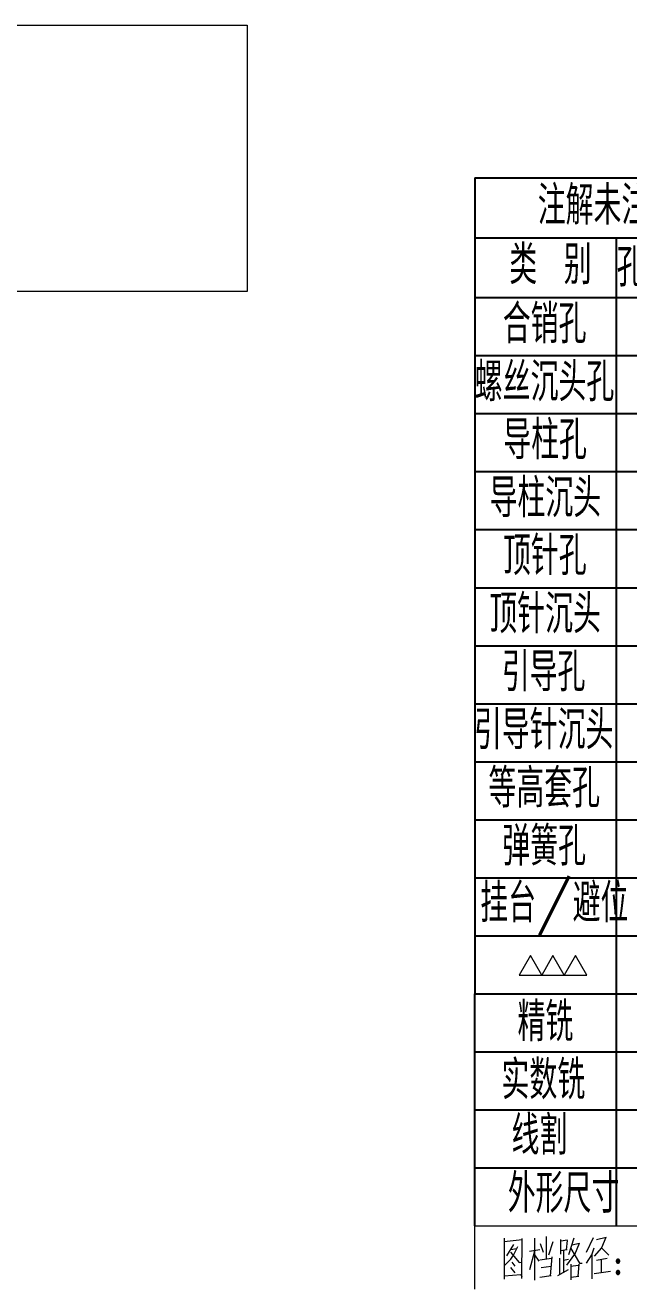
# Model space of a CAD drawing. Header units: millimetres. Extents: x 117382 to 126876, y -1151 to 1280.
# Drawn here: x 120262 to 120339, y 648.6 to 809.4 of the extents above; entities that cross this region are included whole.
import ezdxf
from ezdxf.enums import TextEntityAlignment as Align

# ---------------------------------------------------------------- set-up
doc = ezdxf.new("R2010")
doc.units = ezdxf.units.MM
doc.layers.add('PRESS', color=3, linetype='Continuous')
doc.styles.add('chinesef_fs', font='simplex.shx', dxfattribs={"bigfont": 'gbcbig.shx'})
doc.styles.add('GBENOR_', font='gbenor.shx', dxfattribs={"bigfont": 'gbcbig'})
doc.styles.add('TXT', font='txt.shx', dxfattribs={"width": 0.8, "bigfont": 'ctxt.shx'})

# ---------------------------------------------------------------- blocks, each defined once
blk = doc.blocks.new('U40')
at = {"color": 254}
for p, q in [((2043.3, 971.55), (2043.3, 907.84)), ((2043.3, 971.55), (2118.53, 971.55)), ((2118.53, 971.55), (2300.61, 971.55)), ((2043.3, 939.69), (2118.53, 939.69)), ((2118.53, 907.84), (2118.53, 939.69)), ((2118.53, 939.69), (2300.61, 939.69)), ((2043.3, 907.84), (2118.53, 907.84)), ((2043.3, 907.84), (2043.3, 876.99)), ((2118.53, 876.99), (2118.53, 907.84)), ((2118.53, 907.84), (2188.81, 907.84)), ((2043.3, 876.99), (2118.53, 876.99)), ((2043.3, 876.99), (2043.3, 846.14)), ((2118.53, 846.14), (2118.53, 876.99)), ((2118.53, 876.99), (2188.81, 876.99)), ((2043.3, 846.14), (2118.53, 846.14)), ((2043.3, 846.14), (2043.3, 784.44)), ((2118.53, 784.71), (2118.53, 846.14)), ((2118.53, 846.14), (2188.81, 846.14)), ((2043.3, 815.29), (2118.53, 815.29)), ((2118.53, 815.29), (2188.81, 815.29)), ((2043.3, 784.44), (2043.3, 753.59)), ((2043.3, 784.44), (2300.61, 784.44)), ((2118.53, 753.59), (2118.53, 784.44)), ((2043.3, 753.59), (2118.53, 753.59)), ((2043.3, 753.59), (2043.3, 691.89)), ((2118.53, 753.59), (2188.81, 753.59)), ((2118.53, 722.74), (2118.53, 753.59)), ((2043.3, 722.74), (2118.53, 722.74)), ((2118.53, 722.74), (2188.81, 722.74)), ((2118.53, 661.04), (2118.53, 722.74)), ((2043.3, 691.89), (2118.53, 691.89)), ((2043.3, 691.89), (2043.3, 661.04)), ((2118.53, 691.89), (2188.81, 691.89)), ((2043.3, 661.04), (2043.3, 599.34)), ((2043.3, 661.04), (2118.53, 661.04)), ((2118.53, 630.19), (2118.53, 661.04)), ((2118.53, 661.04), (2188.81, 661.04)), ((2043.3, 630.19), (2118.53, 630.19)), ((2118.53, 414.24), (2118.53, 630.19)), ((2118.53, 630.19), (2188.81, 630.19)), ((2043.3, 599.34), (2300.61, 599.34)), ((2043.3, 599.34), (2043.3, 537.64)), ((2043.3, 568.49), (2300.61, 568.49)), ((2043.3, 414.24), (2043.3, 537.64)), ((2043.3, 537.64), (2300.61, 537.64)), ((2043.3, 506.79), (2300.61, 506.79)), ((2043.3, 475.94), (2300.61, 475.94)), ((2043.3, 445.09), (2300.61, 445.09))]:
    blk.add_line(p, q, dxfattribs=at)
at = {"color": 254, "linetype": 'Continuous', "lineweight": 18}
for p, q in [((2043.3, 414.24), (2493.18, 414.24)), ((2043.3, 380.42), (2043.3, 414.24))]:
    blk.add_line(p, q, dxfattribs=at)
at = {"color": 92, "lineweight": 18}
for points in [[(2066.81, 547.55), (2078.78, 547.55), (2072.79, 557.92)], [(2078.78, 547.55), (2090.75, 547.55), (2084.77, 557.92)], [(2090.75, 547.55), (2102.72, 547.55), (2096.74, 557.92)], [(2118.44, 395.39), (2118.44, 395.28), (2118.46, 395.16), (2118.49, 395.05), (2118.53, 394.94), (2118.58, 394.84), (2118.64, 394.74), (2118.71, 394.65), (2118.78, 394.58), (2118.87, 394.51), (2118.96, 394.45), (2119.05, 394.41), (2119.15, 394.37), (2119.26, 394.35), (2119.36, 394.35), (2119.46, 394.35), (2119.56, 394.37), (2119.66, 394.41), (2119.76, 394.45), (2119.85, 394.51), (2119.93, 394.58), (2120.01, 394.65), (2120.08, 394.74), (2120.14, 394.84), (2120.19, 394.94), (2120.22, 395.05), (2120.25, 395.16), (2120.27, 395.28), (2120.28, 395.39), (2120.27, 395.51), (2120.25, 395.63), (2120.22, 395.74), (2120.19, 395.85), (2120.14, 395.95), (2120.08, 396.05), (2120.01, 396.13), (2119.93, 396.21), (2119.85, 396.28), (2119.76, 396.34), (2119.66, 396.38), (2119.56, 396.41), (2119.46, 396.43), (2119.36, 396.44), (2119.26, 396.43), (2119.15, 396.41), (2119.05, 396.38), (2118.96, 396.34), (2118.87, 396.28), (2118.78, 396.21), (2118.71, 396.13), (2118.64, 396.05), (2118.58, 395.95), (2118.53, 395.85), (2118.49, 395.74), (2118.46, 395.63), (2118.44, 395.51)], [(2118.67, 395.39), (2118.68, 395.29), (2118.69, 395.19), (2118.72, 395.09), (2118.76, 395), (2118.81, 394.92), (2118.87, 394.84), (2118.94, 394.77), (2119.01, 394.71), (2119.09, 394.67), (2119.18, 394.64), (2119.27, 394.62), (2119.36, 394.61), (2119.45, 394.62), (2119.54, 394.64), (2119.62, 394.67), (2119.7, 394.71), (2119.78, 394.77), (2119.84, 394.84), (2119.9, 394.92), (2119.95, 395), (2119.99, 395.09), (2120.02, 395.19), (2120.04, 395.29), (2120.05, 395.39), (2120.04, 395.5), (2120.02, 395.6), (2119.99, 395.69), (2119.95, 395.79), (2119.9, 395.87), (2119.84, 395.95), (2119.78, 396.02), (2119.7, 396.07), (2119.62, 396.12), (2119.54, 396.15), (2119.45, 396.17), (2119.36, 396.18), (2119.27, 396.17), (2119.18, 396.15), (2119.09, 396.12), (2119.01, 396.07), (2118.94, 396.02), (2118.87, 395.95), (2118.81, 395.87), (2118.76, 395.79), (2118.72, 395.69), (2118.69, 395.6), (2118.68, 395.5)], [(2119.82, 395.39), (2119.81, 395.48), (2119.79, 395.56), (2119.77, 395.63), (2119.73, 395.7), (2119.68, 395.76), (2119.63, 395.82), (2119.57, 395.86), (2119.5, 395.89), (2119.43, 395.91), (2119.36, 395.92), (2119.29, 395.91), (2119.22, 395.89), (2119.15, 395.86), (2119.09, 395.82), (2119.03, 395.76), (2118.99, 395.7), (2118.95, 395.63), (2118.92, 395.56), (2118.9, 395.48), (2118.9, 395.39), (2118.9, 395.31), (2118.92, 395.23), (2118.95, 395.16), (2118.99, 395.09), (2119.03, 395.02), (2119.09, 394.97), (2119.15, 394.93), (2119.22, 394.9), (2119.29, 394.88), (2119.36, 394.87), (2119.43, 394.88), (2119.5, 394.9), (2119.57, 394.93), (2119.63, 394.97), (2119.68, 395.02), (2119.73, 395.09), (2119.77, 395.16), (2119.79, 395.23), (2119.81, 395.31)], [(2119.59, 395.39), (2119.58, 395.45), (2119.56, 395.51), (2119.54, 395.56), (2119.5, 395.6), (2119.46, 395.63), (2119.41, 395.65), (2119.36, 395.65), (2119.31, 395.65), (2119.26, 395.63), (2119.21, 395.6), (2119.18, 395.56), (2119.15, 395.51), (2119.13, 395.45), (2119.13, 395.39), (2119.13, 395.34), (2119.15, 395.28), (2119.18, 395.23), (2119.21, 395.19), (2119.26, 395.16), (2119.31, 395.14), (2119.36, 395.13), (2119.41, 395.14), (2119.46, 395.16), (2119.5, 395.19), (2119.54, 395.23), (2119.56, 395.28), (2119.58, 395.34)], [(2118.44, 389.38), (2118.44, 389.27), (2118.46, 389.15), (2118.49, 389.04), (2118.53, 388.93), (2118.58, 388.83), (2118.64, 388.73), (2118.71, 388.64), (2118.78, 388.57), (2118.87, 388.5), (2118.96, 388.44), (2119.05, 388.4), (2119.15, 388.36), (2119.26, 388.35), (2119.36, 388.34), (2119.46, 388.35), (2119.56, 388.36), (2119.66, 388.4), (2119.76, 388.44), (2119.85, 388.5), (2119.93, 388.57), (2120.01, 388.64), (2120.08, 388.73), (2120.14, 388.83), (2120.19, 388.93), (2120.22, 389.04), (2120.25, 389.15), (2120.27, 389.27), (2120.28, 389.38), (2120.27, 389.5), (2120.25, 389.62), (2120.22, 389.73), (2120.19, 389.84), (2120.14, 389.94), (2120.08, 390.04), (2120.01, 390.12), (2119.93, 390.2), (2119.85, 390.27), (2119.76, 390.33), (2119.66, 390.37), (2119.56, 390.4), (2119.46, 390.42), (2119.36, 390.43), (2119.26, 390.42), (2119.15, 390.4), (2119.05, 390.37), (2118.96, 390.33), (2118.87, 390.27), (2118.78, 390.2), (2118.71, 390.12), (2118.64, 390.04), (2118.58, 389.94), (2118.53, 389.84), (2118.49, 389.73), (2118.46, 389.62), (2118.44, 389.5)], [(2120.05, 389.38), (2120.04, 389.49), (2120.02, 389.59), (2119.99, 389.68), (2119.95, 389.77), (2119.9, 389.86), (2119.84, 389.94), (2119.78, 390.01), (2119.7, 390.06), (2119.62, 390.11), (2119.54, 390.14), (2119.45, 390.16), (2119.36, 390.17), (2119.27, 390.16), (2119.18, 390.14), (2119.09, 390.11), (2119.01, 390.06), (2118.94, 390.01), (2118.87, 389.94), (2118.81, 389.86), (2118.76, 389.77), (2118.72, 389.68), (2118.69, 389.59), (2118.68, 389.49), (2118.67, 389.38), (2118.68, 389.28), (2118.69, 389.18), (2118.72, 389.08), (2118.76, 388.99), (2118.81, 388.91), (2118.87, 388.83), (2118.94, 388.76), (2119.01, 388.71), (2119.09, 388.66), (2119.18, 388.63), (2119.27, 388.61), (2119.36, 388.6), (2119.45, 388.61), (2119.54, 388.63), (2119.62, 388.66), (2119.7, 388.71), (2119.78, 388.76), (2119.84, 388.83), (2119.9, 388.91), (2119.95, 388.99), (2119.99, 389.08), (2120.02, 389.18), (2120.04, 389.28)], [(2119.82, 389.38), (2119.81, 389.46), (2119.79, 389.54), (2119.77, 389.62), (2119.73, 389.69), (2119.68, 389.75), (2119.63, 389.81), (2119.57, 389.85), (2119.5, 389.88), (2119.43, 389.9), (2119.36, 389.91), (2119.29, 389.9), (2119.22, 389.88), (2119.15, 389.85), (2119.09, 389.81), (2119.03, 389.75), (2118.99, 389.69), (2118.95, 389.62), (2118.92, 389.54), (2118.9, 389.46), (2118.9, 389.38), (2118.9, 389.3), (2118.92, 389.22), (2118.95, 389.15), (2118.99, 389.08), (2119.03, 389.01), (2119.09, 388.96), (2119.15, 388.92), (2119.22, 388.89), (2119.29, 388.87), (2119.36, 388.86), (2119.43, 388.87), (2119.5, 388.89), (2119.57, 388.92), (2119.63, 388.96), (2119.68, 389.01), (2119.73, 389.08), (2119.77, 389.15), (2119.79, 389.22), (2119.81, 389.3)], [(2119.59, 389.38), (2119.58, 389.44), (2119.56, 389.5), (2119.54, 389.55), (2119.5, 389.59), (2119.46, 389.62), (2119.41, 389.64), (2119.36, 389.65), (2119.31, 389.64), (2119.26, 389.62), (2119.21, 389.59), (2119.18, 389.55), (2119.15, 389.5), (2119.13, 389.44), (2119.13, 389.38), (2119.13, 389.33), (2119.15, 389.27), (2119.18, 389.22), (2119.21, 389.18), (2119.26, 389.15), (2119.31, 389.13), (2119.36, 389.12), (2119.41, 389.13), (2119.46, 389.15), (2119.5, 389.18), (2119.54, 389.22), (2119.56, 389.27), (2119.58, 389.33)]]:
    blk.add_lwpolyline(points, close=True, dxfattribs=at)
for points in [[(2058.74, 407.68), (2058.74, 385.73)], [(2058.74, 387.55), (2067.69, 388.34), (2068.15, 387.03), (2068.38, 407.42)], [(2058.74, 407.42), (2058.74, 386.77)], [(2068.37, 406.72), (2058.74, 405.68)], [(2059.2, 393.3), (2062.41, 396.44), (2063.79, 398.53), (2066.08, 403.23)], [(2063.79, 404.28), (2060.11, 398.27)], [(2062.41, 401.67), (2065.4, 402.19)], [(2075.04, 407.68), (2075.04, 385.2)], [(2078.02, 404.8), (2079.63, 400.1)], [(2081.24, 408.46), (2081.24, 396.44)], [(2084.68, 405.59), (2082.39, 398.53)], [(2088.82, 406.89), (2088.82, 399.05)], [(2088.97, 406.21), (2092.56, 406.8)], [(2092.26, 406.37), (2091.8, 401.41)], [(2095.94, 407.68), (2092.95, 398.79)], [(2094.33, 402.19), (2098.92, 394.35), (2100.3, 394.35)], [(2094.8, 404.05), (2098.9, 404.93)], [(2098.69, 404.8), (2096.17, 398.79)], [(2102.6, 400.1), (2106.27, 407.94)], [(2105.35, 398.79), (2106.73, 402.45)], [(2112.93, 407.94), (2110.63, 402.45), (2106.73, 398.01)], [(2107.95, 406.95), (2113.09, 408.11)], [(2114.54, 398.53), (2110.63, 402.45)], [(2062.18, 400.1), (2066.77, 394.61), (2067.92, 394.87)], [(2072.28, 400.62), (2077.79, 401.67)], [(2075.04, 400.62), (2072.28, 390.69)], [(2075.04, 398.79), (2077.33, 395.39)], [(2077.79, 396.18), (2083.99, 396.96)], [(2084.22, 397.75), (2083.31, 387.55)], [(2088.36, 388.34), (2088.36, 396.96)], [(2092.26, 401.41), (2088.82, 400.88)], [(2090.43, 401.14), (2090.43, 389.65)], [(2090.43, 395.92), (2092.95, 396.44)], [(2096.17, 399.05), (2092.03, 393.3)], [(2102.6, 394.35), (2105.35, 398.79), (2105.35, 385.99)], [(2107.88, 395.92), (2113.62, 396.96)], [(2110.63, 389.12), (2110.63, 396.44)], [(2062.18, 392), (2064.48, 389.12)], [(2062.87, 394.87), (2064.48, 392.78)], [(2078.48, 392), (2083.77, 392.78)], [(2087.44, 387.81), (2092.95, 390.95)], [(2094.33, 393.83), (2094.33, 385.46)], [(2094.33, 392.78), (2098.23, 393.3)], [(2098.46, 393.83), (2098, 387.29)], [(2115.45, 389.91), (2106.73, 388.6)], [(2068.15, 386.25), (2068.15, 387.03)], [(2083.77, 387.55), (2077.79, 386.77)], [(2098.46, 387.29), (2094.33, 386.77)]]:
    blk.add_lwpolyline(points, dxfattribs=at)
at = {"color": 92, "style": 'chinesef_fs'}
for s, height, p in [('注解未注明处按此公差表执行', 20.5961, (2076.67, 946.63)), ('类 别', 20.596, (2061.55, 915.02)), ('孔径公差', 20.35, (2118.69, 913.73)), ('合销孔', 20.596, (2058.09, 883.55)), ('螺丝沉头孔', 20.596, (2043.21, 852.7)), ('导柱孔', 20.596, (2058.32, 821.85)), ('导柱沉头', 20.596, (2051.05, 791)), ('顶针孔', 20.596, (2058.2, 760.27)), ('顶针沉头', 20.596, (2050.93, 729.3)), ('引导孔', 20.596, (2057.52, 698.45)), ('引导针沉头', 20.596, (2042.76, 667.6)), ('等高套孔', 20.596, (2050.48, 636.64)), ('弹簧孔', 20.596, (2057.86, 605.79)), ('挂台/避位', 20.596, (2046.15, 575.6)), ('精铣', 20.596, (2065.92, 512.36)), ('实数铣', 20.596, (2057.42, 481.51)), (' 线割 ', 20.596, (2048.62, 452.05)), ('外形尺寸', 20.596, (2060.74, 421.13))]:
    blk.add_text(s, height=height, dxfattribs=at).set_placement(p)
at = {"lineweight": 18, "style": 'GBENOR_'}
blk.add_attdef('文档路径', (2125.95, 386.89), '', height=17.76, dxfattribs=at)
at = {"lineweight": 20, "style": 'TXT'}
for tag, height, p in [('18-**-**', 16.35, (1866.64, 256.17)), ('客户名称', 16.13, (1741.09, 133.98, 0)), ('料厚:', 16.13, (1741.26, 93.16, 0))]:
    blk.add_attdef(tag, text='', height=height, dxfattribs=at).set_placement(p, align=Align.MIDDLE)
for tag, p, height in [('88888', (1850.91, 207.46), 14.86), ('材质:', (1691.18, 167.99, 0), 16.13), ('核准', (1869.36, 127.52, 0), 16.13), ('设计', (1868.77, 88.3, 0), 16.13), ('绘图', (1868.24, 49.08, 0), 16.13)]:
    blk.add_attdef(tag, p, '', height=height, dxfattribs=at)
for tag, p, height, width in [('3', (2234.72, 206.9), 15.83, 0.7), ('4', (2234.72, 167.41), 15.83, 0.7), ('核准日期', (2041.07, 124.18, 0), 16.13, 0.68), ('设计日期', (2041.07, 84.45, 0), 16.13, 0.68), ('1', (2251.89, 85.86), 14.61, 0.7), ('绘图日期', (2040.91, 46.43, 0), 16.13, 0.68), ('2', (2234.96, 49.23), 14.61, 0.7)]:
    blk.add_attdef(tag, p, '', height=height, dxfattribs=dict(at, width=width))

msp = doc.modelspace()

# ---------------------------------------------------------------- linework, layer by layer
at = {"layer": 'PRESS', "color": 2, "lineweight": 5}
msp.add_lwpolyline([(119982.311, 809.389), (120290.311, 809.389), (120290.311, 775.389), (119982.311, 775.389)], close=True, dxfattribs=at)

# ---------------------------------------------------------------- block references
at = {"lineweight": 5, "ltscale": 3, "xscale": 0.2400216585673882, "yscale": 0.2400216585673882, "zscale": 0.2400216585673882}
msp.add_blockref('U40', (119828.962, 556.708), dxfattribs=at)

doc.saveas('drawing.dxf')
